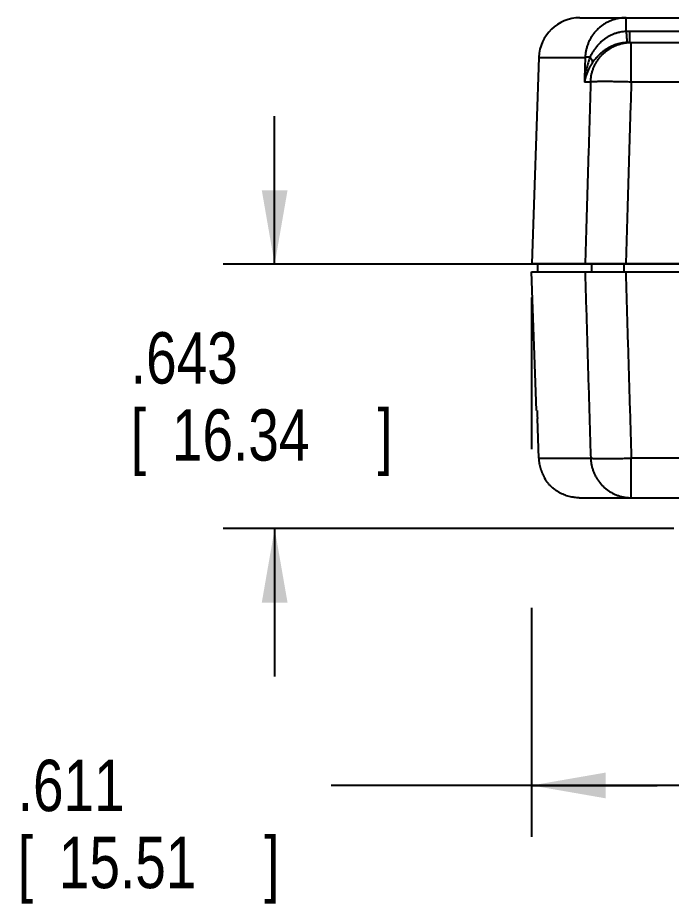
# Model space of a CAD drawing. Header units: inches. Extents: x 0 to 34, y 0 to 22.
# Drawn here: x 12.837 to 14.427, y 5.219 to 7.376 of the extents above; entities that cross this region are included whole.
import ezdxf

# ---------------------------------------------------------------- set-up
doc = ezdxf.new("R2010")
doc.units = ezdxf.units.IN
doc.header["$LTSCALE"] = 1.87
doc.header["$MEASUREMENT"] = 0
doc.layers.get('0').update_dxf_attribs({"linetype": 'CONTINUOUS'})
doc.layers.add('DIMENSIONS', color=7, linetype='CONTINUOUS')
doc.styles.get("Standard").update_dxf_attribs({"font": 'txt', "width": 0.8})
doc.dimstyles.new('DIMSTYLE_1', dxfattribs={"dimtxt": 0.125, "dimasz": 0.18, "dimexe": 0.18, "dimexo": 0.0625, "dimgap": 0.09, "dimtad": 0, "dimtih": 1, "dimtoh": 1, "dimdec": 3, "dimzin": 4, "dimdsep": 46, "dimtxsty": 'STANDARD', "dimblk": '_FILLED', "dimblk1": '_FILLED', "dimblk2": '_FILLED', "dimcen": 0.09, "dimadec": 0, "dimazin": 0, "dimtp": 0.01, "dimtm": 0.01, "dimtfac": 1, "dimtdec": 3, "dimtofl": 0, "dimtmove": 0, "dimatfit": 3, "dimldrblk": '_FILLED', "dimfxl": 1, "dimtolj": 1, "dimtzin": 4, "dimarcsym": 0})

# ---------------------------------------------------------------- blocks, each defined once
blk = doc.blocks.new('_FILLED')
at = {"color": 0, "linetype": 'BYBLOCK'}
blk.add_solid([(0, 0), (-1, 0.174), (-1, -0.174)], dxfattribs=at)
blk = doc.blocks.new('*D2')
at = {"layer": 'DIMENSIONS', "color": 2, "linetype": 'CONTINUOUS'}
for p, q in [((13.4624, 6.776), (13.4624, 7.136)), ((14.6355, 6.776), (13.3374, 6.776)), ((14.4331, 6.1329), (13.3374, 6.1329)), ((13.4624, 6.1329), (13.4624, 5.7729))]:
    blk.add_line(p, q, dxfattribs=at)
at = {"layer": 'DIMENSIONS', "color": 2, "linetype": 'CONTINUOUS', "xscale": 0.18, "yscale": 0.18, "zscale": 0.18}
for p, rotation in [((13.4624, 6.776), 270), ((13.4624, 6.1329), 90)]:
    blk.add_blockref('_FILLED', p, dxfattribs=dict(at, rotation=rotation))
at = {"layer": 'DIMENSIONS', "color": 2, "linetype": 'CONTINUOUS', "width": 0.8}
for s, p in [('.643', (13.1124, 6.4857)), ('[', (13.1124, 6.2982)), (']', (13.7124, 6.2982)), ('16.34', (13.2124, 6.2982))]:
    blk.add_text(s, height=0.125, dxfattribs=at).set_placement(p)
blk = doc.blocks.new('*D3')
at = {"layer": 'DIMENSIONS', "color": 2, "linetype": 'CONTINUOUS'}
for p, q in [((14.698, 6.7135), (14.698, 5.3829)), ((14.0874, 6.6954), (14.0874, 6.326)), ((14.0874, 5.9397), (14.0874, 5.3829)), ((14.3927, 5.5079), (13.5999, 5.5079)), ((14.0874, 5.5079), (14.3927, 5.5079)), ((14.698, 5.5079), (14.3927, 5.5079))]:
    blk.add_line(p, q, dxfattribs=at)
at = {"layer": 'DIMENSIONS', "color": 2, "linetype": 'CONTINUOUS', "xscale": 0.18, "yscale": 0.18, "zscale": 0.18, "rotation": 180}
blk.add_blockref('_FILLED', (14.0874, 5.5079), dxfattribs=at)
at = {"layer": 'DIMENSIONS', "color": 2, "linetype": 'CONTINUOUS', "xscale": 0.18, "yscale": 0.18, "zscale": 0.18}
blk.add_blockref('_FILLED', (14.698, 5.5079), dxfattribs=at)
at = {"layer": 'DIMENSIONS', "color": 2, "linetype": 'CONTINUOUS', "width": 0.8}
for s, p in [('.611', (12.8374, 5.4454)), ('[', (12.8374, 5.2579)), ('15.51', (12.9374, 5.2579)), (']', (13.4374, 5.2579))]:
    blk.add_text(s, height=0.125, dxfattribs=at).set_placement(p)

msp = doc.modelspace()

# ---------------------------------------------------------------- linework, layer by layer
at = {"color": 7, "linetype": 'CONTINUOUS'}
for p, q in [((14.2051, 7.3759), (15.6935, 7.3759)), ((14.3175, 7.3424), (14.3175, 7.3759)), ((14.3255, 7.3425), (14.3255, 7.3159)), ((15.5052, 7.3425), (14.3255, 7.3425)), ((14.3255, 7.3159), (20.4997, 7.3159)), ((14.3298, 7.2193), (14.3298, 7.3159)), ((14.1051, 7.2793), (14.0876, 6.7779)), ((14.1051, 7.2793), (14.2177, 7.2793)), ((14.2309, 7.2193), (14.2158, 7.2193)), ((20.4954, 7.2193), (14.3298, 7.2193)), ((14.0876, 6.7779), (14.5736, 6.7779)), ((14.1024, 6.7579), (14.1024, 6.7779)), ((14.2329, 6.7779), (14.2329, 6.7579)), ((14.312, 6.7779), (14.312, 6.7579)), ((14.0992, 6.4205), (14.0874, 6.7579)), ((14.0874, 6.7579), (14.5734, 6.7579)), ((14.0992, 6.4205), (14.1005, 6.4205)), ((14.1049, 6.3044), (14.1015, 6.4005)), ((14.1049, 6.3044), (14.2311, 6.3044)), ((14.3299, 6.2079), (14.3299, 6.3044)), ((20.4989, 6.3044), (14.3299, 6.3044)), ((14.1208, 6.2523), (14.1213, 6.2523)), ((14.1212, 6.2525), (14.1213, 6.2523)), ((14.2035, 6.2079), (20.7291, 6.2079))]:
    msp.add_line(p, q, dxfattribs=at)
msp.add_arc((14.2051, 7.2759), 0.1, 90, 178, dxfattribs=at)
for points, knots in [([(14.3175, 7.3759), (14.3148, 7.3759), (14.3094, 7.3756), (14.3013, 7.3747), (14.2934, 7.373), (14.2856, 7.3708), (14.278, 7.3679), (14.2707, 7.3644), (14.2637, 7.3603), (14.2571, 7.3557), (14.2509, 7.3506), (14.2451, 7.345), (14.2397, 7.3389), (14.2349, 7.3324), (14.2306, 7.3256), (14.2269, 7.3184), (14.2238, 7.311), (14.2213, 7.3033), (14.2194, 7.2954), (14.2181, 7.2874), (14.2177, 7.282), (14.2177, 7.2793)], [0, 0, 0, 0, 0.052927, 0.105785, 0.158561, 0.21126, 0.263896, 0.316481, 0.369033, 0.421569, 0.474104, 0.526655, 0.579229, 0.631821, 0.684418, 0.73701, 0.789599, 0.84219, 0.894786, 0.947388, 1, 1, 1, 1]), ([(14.3175, 7.3424), (14.315, 7.3423), (14.3101, 7.3419), (14.3028, 7.3408), (14.2955, 7.339), (14.2883, 7.3367), (14.2813, 7.3337), (14.2744, 7.3301), (14.2677, 7.326), (14.2614, 7.3213), (14.2553, 7.3161), (14.2497, 7.3104), (14.2446, 7.3044), (14.2399, 7.2982), (14.2359, 7.292), (14.2324, 7.2858), (14.2304, 7.2818), (14.2294, 7.2798)], [0, 0, 0, 0, 0.065195, 0.130451, 0.196036, 0.262264, 0.329349, 0.397347, 0.466218, 0.535817, 0.605915, 0.676108, 0.745855, 0.814217, 0.880121, 0.942483, 1, 1, 1, 1]), ([(14.3255, 7.3425), (14.3246, 7.3425), (14.3228, 7.3425), (14.3202, 7.3425), (14.3184, 7.3424), (14.3175, 7.3424)], [0, 0, 0, 0, 0.333512, 0.666849, 1, 1, 1, 1]), ([(14.3175, 7.3424), (14.3176, 7.3413), (14.3177, 7.3391), (14.3179, 7.3358), (14.3181, 7.3327), (14.3183, 7.3298), (14.3185, 7.3271), (14.3187, 7.3246), (14.3188, 7.3224), (14.319, 7.3204), (14.3191, 7.3188), (14.3192, 7.3175), (14.3193, 7.3166), (14.3194, 7.316), (14.3193, 7.3157), (14.3194, 7.3157)], [0, 0, 0, 0, 0.125381, 0.247094, 0.363705, 0.473861, 0.57629, 0.669805, 0.753326, 0.825888, 0.886653, 0.93492, 0.970133, 0.991894, 1, 1, 1, 1]), ([(14.2309, 7.2193), (14.231, 7.222), (14.2314, 7.2272), (14.2326, 7.235), (14.2344, 7.2427), (14.2368, 7.2502), (14.2397, 7.2575), (14.2432, 7.2645), (14.2473, 7.2713), (14.252, 7.2778), (14.2572, 7.284), (14.263, 7.2897), (14.2692, 7.2951), (14.2759, 7.2998), (14.2829, 7.304), (14.2902, 7.3076), (14.2978, 7.3106), (14.3056, 7.3129), (14.3136, 7.3146), (14.3216, 7.3156), (14.3271, 7.3159), (14.3298, 7.3159)], [0, 0, 0, 0, 0.051559, 0.103247, 0.154918, 0.206394, 0.257602, 0.308843, 0.360459, 0.412748, 0.465821, 0.519425, 0.573248, 0.626971, 0.680458, 0.733769, 0.786973, 0.840133, 0.893316, 0.946584, 1, 1, 1, 1]), ([(14.3194, 7.3157), (14.3168, 7.3155), (14.3115, 7.315), (14.3036, 7.3136), (14.2959, 7.3116), (14.2884, 7.3091), (14.2812, 7.306), (14.2743, 7.3025), (14.2678, 7.2985), (14.2617, 7.2942), (14.2561, 7.2896), (14.2509, 7.2848), (14.2461, 7.2799), (14.2419, 7.275), (14.2381, 7.2702), (14.2358, 7.267), (14.2347, 7.2654)], [0, 0, 0, 0, 0.07781, 0.15578, 0.233745, 0.311443, 0.388444, 0.464388, 0.539012, 0.612112, 0.683503, 0.752819, 0.819564, 0.883309, 0.943596, 1, 1, 1, 1]), ([(14.3255, 7.3159), (14.3248, 7.3159), (14.3235, 7.3158), (14.3214, 7.3158), (14.3201, 7.3157), (14.3194, 7.3157)], [0, 0, 0, 0, 0.333751, 0.667093, 1, 1, 1, 1]), ([(14.2294, 7.2798), (14.2281, 7.2763), (14.2256, 7.269), (14.2223, 7.2575), (14.2194, 7.2453), (14.2172, 7.2325), (14.2162, 7.2238), (14.2158, 7.2193)], [0, 0, 0, 0, 0.180443, 0.373082, 0.576052, 0.786295, 1, 1, 1, 1]), ([(14.2177, 7.2793), (14.2175, 7.2727), (14.217, 7.2593), (14.2164, 7.2393), (14.216, 7.226), (14.2158, 7.2193)], [0, 0, 0, 0, 0.333316, 0.666649, 1, 1, 1, 1]), ([(14.2294, 7.2798), (14.2286, 7.2798), (14.2269, 7.2798), (14.2246, 7.2798), (14.2226, 7.2797), (14.2209, 7.2796), (14.2195, 7.2796), (14.2185, 7.2795), (14.2179, 7.2794), (14.2177, 7.2793)], [0, 0, 0, 0, 0.219444, 0.415923, 0.587595, 0.732951, 0.850732, 0.939962, 1, 1, 1, 1]), ([(14.2294, 7.2798), (14.23, 7.2791), (14.2309, 7.2778), (14.2322, 7.2758), (14.2333, 7.2739), (14.2341, 7.272), (14.2347, 7.2702), (14.235, 7.2685), (14.235, 7.2669), (14.2348, 7.2659), (14.2347, 7.2654)], [0, 0, 0, 0, 0.160962, 0.312078, 0.452618, 0.582226, 0.700928, 0.809236, 0.908288, 1, 1, 1, 1]), ([(14.2347, 7.2654), (14.2332, 7.2633), (14.2303, 7.2588), (14.2264, 7.2517), (14.2229, 7.2441), (14.2199, 7.2361), (14.2175, 7.2278), (14.2163, 7.2222), (14.2158, 7.2193)], [0, 0, 0, 0, 0.155887, 0.318089, 0.48511, 0.655641, 0.82781, 1, 1, 1, 1]), ([(14.2309, 7.2193), (14.2295, 7.1703), (14.2265, 7.0723), (14.2221, 6.9251), (14.2191, 6.827), (14.2177, 6.7779)], [0, 0, 0, 0, 0.333049, 0.666382, 1, 1, 1, 1]), ([(14.3298, 7.2193), (14.3272, 7.2194), (14.3219, 7.2196), (14.3141, 7.2198), (14.3064, 7.22), (14.2988, 7.2201), (14.2914, 7.2202), (14.2842, 7.2203), (14.2774, 7.2204), (14.2708, 7.2205), (14.2647, 7.2205), (14.2589, 7.2205), (14.2536, 7.2204), (14.2487, 7.2203), (14.2444, 7.2202), (14.2406, 7.2201), (14.2374, 7.22), (14.2347, 7.2198), (14.2326, 7.2196), (14.2314, 7.2194), (14.2309, 7.2193)], [0, 0, 0, 0, 0.079831, 0.159158, 0.237485, 0.314324, 0.389195, 0.461633, 0.531184, 0.597417, 0.659917, 0.718296, 0.772191, 0.821268, 0.865221, 0.903782, 0.936713, 0.963819, 0.984947, 1, 1, 1, 1]), ([(14.3298, 7.2193), (14.3283, 7.1703), (14.3254, 7.0722), (14.3209, 6.9251), (14.318, 6.8269), (14.3165, 6.7779)], [0, 0, 0, 0, 0.333111, 0.666452, 1, 1, 1, 1]), ([(14.2174, 6.7579), (14.219, 6.7074), (14.222, 6.6066), (14.2265, 6.4555), (14.2296, 6.3547), (14.2311, 6.3044)], [0, 0, 0, 0, 0.333573, 0.666906, 1, 1, 1, 1]), ([(14.3163, 6.7579), (14.3178, 6.7074), (14.3208, 6.6066), (14.3254, 6.4555), (14.3284, 6.3547), (14.3299, 6.3044)], [0, 0, 0, 0, 0.333528, 0.666862, 1, 1, 1, 1]), ([(14.1005, 6.4205), (14.1005, 6.4205), (14.1005, 6.4202), (14.1006, 6.4199), (14.1006, 6.4191), (14.1007, 6.4181), (14.1008, 6.4169), (14.1009, 6.4154), (14.101, 6.4137), (14.1011, 6.4118), (14.1011, 6.4098), (14.1012, 6.4076), (14.1013, 6.4053), (14.1014, 6.4029), (14.1015, 6.4013), (14.1015, 6.4005)], [0, 0, 0, 0, 0.007566, 0.029502, 0.065478, 0.114854, 0.177417, 0.251944, 0.336925, 0.432034, 0.535577, 0.645301, 0.76055, 0.879655, 1, 1, 1, 1]), ([(14.1049, 6.3044), (14.1049, 6.3022), (14.1052, 6.298), (14.1061, 6.2916), (14.1073, 6.2853), (14.1084, 6.2812), (14.109, 6.2791)], [0, 0, 0, 0, 0.250002, 0.500005, 0.750003, 1, 1, 1, 1]), ([(14.2311, 6.3044), (14.2315, 6.3043), (14.2326, 6.3041), (14.2346, 6.3039), (14.2371, 6.3038), (14.24, 6.3036), (14.2435, 6.3035), (14.2475, 6.3034), (14.252, 6.3033), (14.2571, 6.3033), (14.2628, 6.3032), (14.2691, 6.3033), (14.2759, 6.3033), (14.2829, 6.3034), (14.2903, 6.3035), (14.2979, 6.3036), (14.3057, 6.3037), (14.3136, 6.3039), (14.3218, 6.3041), (14.3272, 6.3043), (14.3299, 6.3044)], [0, 0, 0, 0, 0.014127, 0.033856, 0.059024, 0.089245, 0.124194, 0.164134, 0.209621, 0.261391, 0.319625, 0.383547, 0.452016, 0.523788, 0.598279, 0.675144, 0.75406, 0.834715, 0.916801, 1, 1, 1, 1]), ([(14.2311, 6.3044), (14.2312, 6.3017), (14.2316, 6.2963), (14.2328, 6.2883), (14.2347, 6.2805), (14.2372, 6.2728), (14.2403, 6.2653), (14.244, 6.2581), (14.2482, 6.2513), (14.253, 6.2448), (14.2583, 6.2387), (14.2641, 6.2331), (14.2703, 6.228), (14.2769, 6.2233), (14.2838, 6.2193), (14.291, 6.2158), (14.2985, 6.2129), (14.3062, 6.2107), (14.314, 6.2091), (14.322, 6.2081), (14.3273, 6.2079), (14.3299, 6.2079)], [0, 0, 0, 0, 0.052879, 0.105766, 0.15865, 0.211519, 0.264365, 0.317179, 0.369956, 0.42269, 0.475378, 0.52802, 0.580617, 0.63317, 0.685682, 0.738154, 0.790588, 0.842986, 0.895353, 0.94769, 1, 1, 1, 1]), ([(14.109, 6.2791), (14.1093, 6.2782), (14.1098, 6.2765), (14.1107, 6.2739), (14.1117, 6.2714), (14.1126, 6.2689), (14.1137, 6.2665), (14.1147, 6.2642), (14.1158, 6.262), (14.1169, 6.2599), (14.118, 6.2579), (14.1191, 6.256), (14.1201, 6.2542), (14.1208, 6.2531), (14.1212, 6.2525)], [0, 0, 0, 0, 0.09578, 0.188651, 0.2795, 0.369149, 0.458054, 0.545597, 0.630853, 0.712414, 0.789638, 0.863666, 0.936168, 1, 1, 1, 1]), ([(14.1203, 6.2532), (14.1201, 6.2535), (14.1198, 6.2542), (14.1196, 6.2549), (14.1195, 6.2552), (14.1195, 6.2553)], [0, 0, 0, 0, 0.472363, 0.92655, 1, 1, 1, 1]), ([(14.2035, 6.2079), (14.2015, 6.2079), (14.1973, 6.208), (14.1912, 6.2086), (14.185, 6.2095), (14.1788, 6.2109), (14.1726, 6.2127), (14.1663, 6.215), (14.1602, 6.2177), (14.154, 6.2209), (14.148, 6.2247), (14.142, 6.229), (14.1362, 6.2339), (14.1307, 6.2395), (14.1255, 6.2455), (14.1224, 6.2499), (14.1209, 6.2522)], [0, 0, 0, 0, 0.06297, 0.126442, 0.190448, 0.255355, 0.32153, 0.38898, 0.458044, 0.529042, 0.601971, 0.677149, 0.754634, 0.834323, 0.916526, 1, 1, 1, 1])]:
    msp.add_open_spline(points, degree=3, knots=knots, dxfattribs=at)
for points in [[(14.1208, 6.2523), (14.1206, 6.2526), (14.1204, 6.2529), (14.1203, 6.2532)], [(14.1209, 6.2522), (14.1209, 6.2522), (14.1208, 6.2523), (14.1208, 6.2523)], [(14.1212, 6.2525), (14.1212, 6.2525), (14.1212, 6.2525), (14.1212, 6.2525)], [(14.1212, 6.2525), (14.1213, 6.2524), (14.1213, 6.2524), (14.1213, 6.2523)]]:
    msp.add_open_spline(points, degree=3, dxfattribs=at)

# ---------------------------------------------------------------- dimensions: what is measured, and where the dimension line sits
at = {"layer": 'DIMENSIONS', "color": 2, "linetype": 'CONTINUOUS'}
dim = msp.add_linear_dim(base=(13.4624, 6.776), p1=(14.4331, 6.1329), p2=(14.6355, 6.776), angle=90, dimstyle='DIMSTYLE_1', dxfattribs=at)
dim.commit()
dim.dimension.update_dxf_attribs({"geometry": '*D2', "text_midpoint": (13.4624, 6.4544), "dimtype": 160})
dim = msp.add_linear_dim(base=(14.698, 5.5079), p1=(14.0874, 6.6954), p2=(14.698, 6.7135), dimstyle='DIMSTYLE_1', dxfattribs=at)
dim.commit()
dim.dimension.update_dxf_attribs({"geometry": '*D3', "text_midpoint": (13.1874, 5.4141), "dimtype": 160})

doc.saveas('drawing.dxf')
